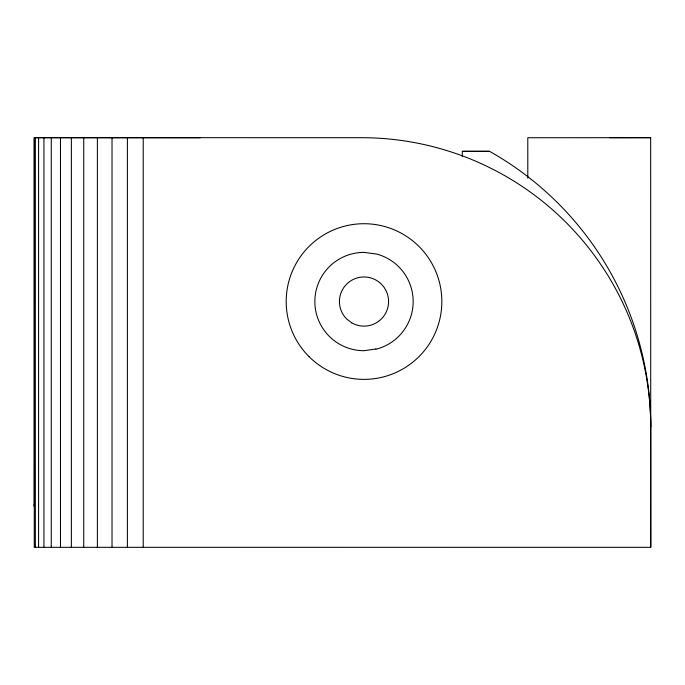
<?xml version="1.0" encoding="UTF-8"?>
<svg xmlns="http://www.w3.org/2000/svg" width="685" height="685" viewBox="0 0 685 685"><rect width="100%" height="100%" fill="white"/><g stroke="black" fill="none" stroke-linecap="round" stroke-linejoin="round"><path stroke-width="1.03" d="M34.31 504.091A40.287 40.287 0 0 0 34.25 506.335L34.284 137.685L361.483 137.694A289.267 289.267 0 0 1 650.75 426.969L650.75 547.324L34.259 547.315L34.259 137.694L200.208 137.736M462.324 156.651L462.324 151.316L489.527 151.316A316.23 316.23 0 0 1 650.75 426.969M609.71 137.694L650.673 137.685L650.75 547.324M650.664 137.676L527.784 137.736L527.801 178.168M462.324 151.325L489.527 151.325M143.216 137.694L143.216 547.315M127.393 137.694L127.393 547.315M112.023 137.694L112.023 547.315M97.381 137.694L97.381 547.315M83.741 137.694L83.741 547.315M71.36 137.694L71.36 547.315M60.468 137.694L60.468 547.315M51.272 137.694L51.272 547.315M43.934 137.694L43.934 547.315M38.591 137.694L38.591 547.315M35.346 137.694L35.346 547.315M375.859 349.025L364.009 350.703A49.157 49.157 0 0 1 314.852 301.546A49.157 49.157 0 0 1 364.009 252.388L376.733 254.067A49.157 49.157 0 0 1 376.733 349.025L375.859 349.025M351.722 322.832L346.627 318.927A24.574 24.574 0 0 1 355.601 278.452A24.574 24.574 0 0 1 388.489 303.686A24.574 24.574 0 0 1 351.722 322.832M308.978 356.577A77.833 77.833 0 0 0 439.188 321.685A77.833 77.833 0 0 0 343.861 226.367A77.833 77.833 0 0 0 308.978 356.577"/></g></svg>
